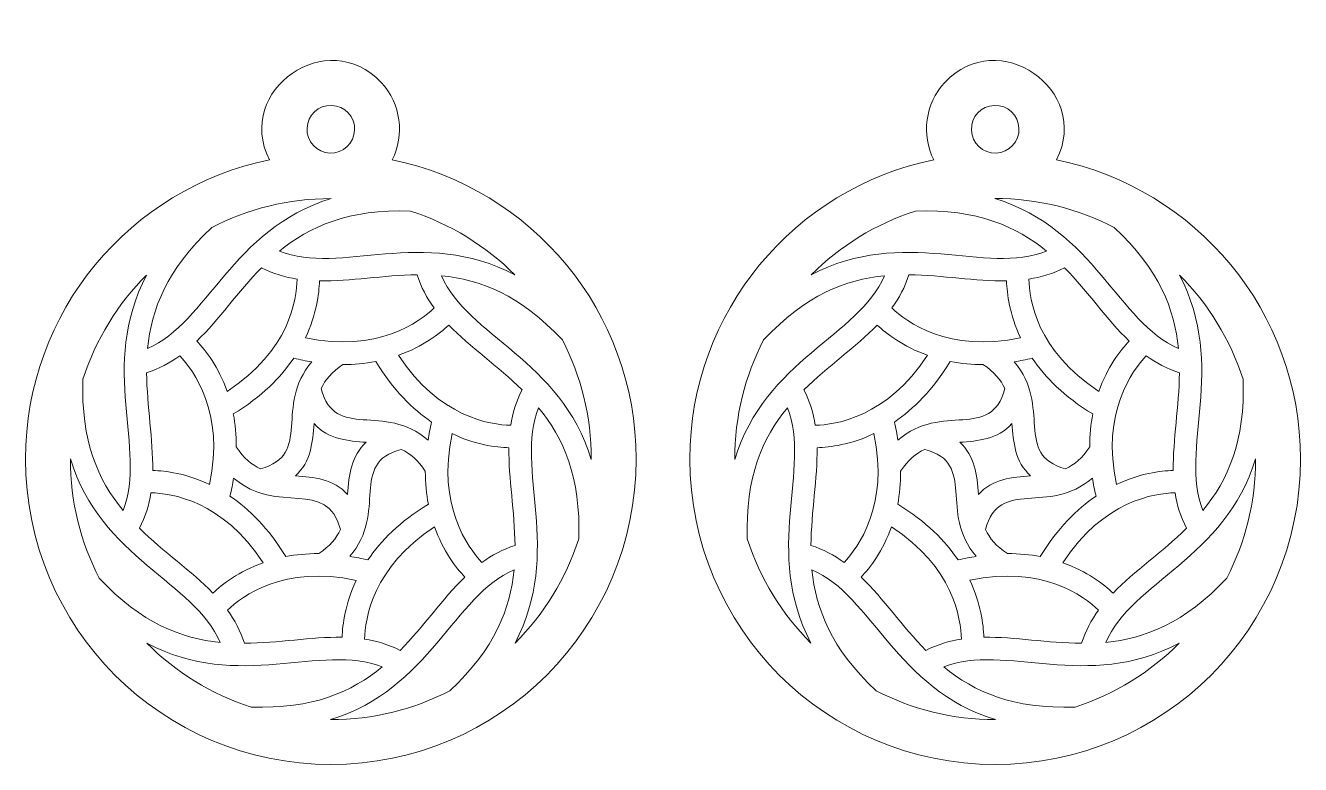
# Model space of a CAD drawing. Header units: inches. Extents: x 29 to 256, y 9 to 141.
import ezdxf

# ---------------------------------------------------------------- set-up
doc = ezdxf.new("R2010")
doc.units = ezdxf.units.IN
doc.header["$MEASUREMENT"] = 0
doc.layers.add('_U+0421_U+043B_U+043E_U+0439 1', color=7, linetype='Continuous')

msp = doc.modelspace()

# ---------------------------------------------------------------- linework, layer by layer
at = {"layer": '_U+0421_U+043B_U+043E_U+0439 1', "color": 1, "lineweight": 9, "true_color": 0xff0000}
for points, knots in [([(94.05, 117.23), (96.26, 121.67), (95.65, 127.18), (92.06, 131.04), (82.62, 141.2), (65.83, 129.81), (72.13, 117.23), (47.29, 112.16), (28.61, 90.19), (28.61, 63.86), (28.61, 33.77), (53, 9.38), (83.09, 9.38), (113.17, 9.38), (137.57, 33.77), (137.57, 63.86), (137.57, 90.19), (118.89, 112.16), (94.05, 117.23)], [0, 0, 0, 0, 1, 1, 1, 2, 2, 2, 3, 3, 3, 4, 4, 4, 5, 5, 5, 6, 6, 6, 6]), ([(147.16, 63.86), (147.16, 33.77), (171.55, 9.38), (201.64, 9.38), (231.72, 9.38), (256.12, 33.77), (256.12, 63.86), (256.12, 90.19), (237.43, 112.16), (212.6, 117.23), (218.89, 129.81), (202.1, 141.2), (192.66, 131.04), (189.07, 127.18), (188.47, 121.67), (190.67, 117.23), (165.84, 112.16), (147.16, 90.19), (147.16, 63.86)], [0, 0, 0, 0, 1, 1, 1, 2, 2, 2, 3, 3, 3, 4, 4, 4, 5, 5, 5, 6, 6, 6, 6]), ([(83.24, 126.95), (85.59, 126.86), (87.42, 124.89), (87.34, 122.55), (87.25, 120.2), (85.27, 118.37), (82.93, 118.45), (80.58, 118.54), (78.75, 120.51), (78.84, 122.86), (78.92, 125.2), (80.89, 127.03), (83.24, 126.95)], [0, 0, 0, 0, 1, 1, 1, 2, 2, 2, 3, 3, 3, 4, 4, 4, 4]), ([(205.88, 122.86), (205.97, 120.51), (204.14, 118.54), (201.79, 118.45), (199.45, 118.37), (197.47, 120.2), (197.39, 122.55), (197.3, 124.89), (199.13, 126.86), (201.48, 126.95), (203.84, 127.03), (205.8, 125.2), (205.88, 122.86)], [0, 0, 0, 0, 1, 1, 1, 2, 2, 2, 3, 3, 3, 4, 4, 4, 4]), ([(61.84, 105.17), (68.28, 108.5), (75.49, 110.33), (83.13, 110.33), (65.28, 104.8), (61.19, 88.22), (50.39, 83.6), (51.06, 90.51), (53.79, 97.65), (61.84, 105.17)], [0, 0, 0, 0, 1, 1, 1, 2, 2, 2, 3, 3, 3, 3]), ([(234.33, 83.6), (223.53, 88.22), (219.45, 104.8), (201.59, 110.34), (209.23, 110.34), (216.44, 108.5), (222.89, 105.17), (230.94, 97.65), (233.67, 90.51), (234.33, 83.6)], [0, 0, 0, 0, 1, 1, 1, 2, 2, 2, 3, 3, 3, 3]), ([(97.32, 108.1), (104.41, 105.81), (110.77, 101.87), (115.92, 96.73), (99.41, 105.38), (84.82, 96.57), (73.93, 100.94), (79.29, 105.36), (86.28, 108.48), (97.32, 108.1)], [0, 0, 0, 0, 1, 1, 1, 2, 2, 2, 3, 3, 3, 3]), ([(210.8, 100.94), (199.91, 96.57), (185.31, 105.38), (168.81, 96.73), (173.96, 101.87), (180.31, 105.81), (187.4, 108.1), (198.44, 108.48), (205.43, 105.36), (210.8, 100.94)], [0, 0, 0, 0, 1, 1, 1, 2, 2, 2, 3, 3, 3, 3]), ([(64.58, 75.94), (63.04, 80.26), (60.75, 83.23), (59.18, 84.9), (63.16, 88.76), (66.48, 93.66), (70.74, 97.99), (72.79, 96.92), (74.9, 96.29), (77.07, 95.96), (77.02, 92.35), (75.69, 83.13), (64.58, 75.94)], [0, 0, 0, 0, 1, 1, 1, 2, 2, 2, 3, 3, 3, 4, 4, 4, 4]), ([(207.65, 95.96), (209.82, 96.29), (211.94, 96.92), (213.99, 97.99), (218.24, 93.66), (221.56, 88.76), (225.55, 84.9), (223.97, 83.23), (221.68, 80.26), (220.14, 75.94), (209.03, 83.13), (207.71, 92.35), (207.65, 95.96)], [0, 0, 0, 0, 1, 1, 1, 2, 2, 2, 3, 3, 3, 4, 4, 4, 4]), ([(38.85, 78.09), (41.13, 85.18), (45.07, 91.54), (50.22, 96.69), (41.56, 80.18), (50.37, 65.59), (46.01, 54.7), (41.58, 60.07), (38.46, 67.06), (38.85, 78.09)], [0, 0, 0, 0, 1, 1, 1, 2, 2, 2, 3, 3, 3, 3]), ([(78.55, 85.49), (80.52, 89.63), (81, 93.35), (81.06, 95.64), (86.61, 95.55), (92.42, 96.67), (98.49, 96.73), (99.18, 94.52), (100.23, 92.59), (101.53, 90.82), (98.93, 88.34), (91.41, 82.75), (78.55, 85.49)], [0, 0, 0, 0, 1, 1, 1, 2, 2, 2, 3, 3, 3, 4, 4, 4, 4]), ([(102.83, 96.55), (109.74, 95.89), (116.88, 93.16), (124.4, 85.11), (127.72, 78.69), (129.57, 71.48), (129.57, 63.81), (124.04, 81.67), (107.45, 85.75), (102.83, 96.55)], [0, 0, 0, 0, 1, 1, 1, 2, 2, 2, 3, 3, 3, 3]), ([(155.16, 63.81), (155.16, 71.48), (157, 78.69), (160.32, 85.11), (167.84, 93.16), (174.98, 95.89), (181.89, 96.55), (177.27, 85.75), (160.69, 81.67), (155.16, 63.81)], [0, 0, 0, 0, 1, 1, 1, 2, 2, 2, 3, 3, 3, 3]), ([(183.2, 90.82), (184.49, 92.59), (185.54, 94.52), (186.23, 96.73), (192.31, 96.67), (198.12, 95.55), (203.66, 95.64), (203.73, 93.35), (204.21, 89.63), (206.17, 85.49), (193.31, 82.75), (185.79, 88.34), (183.2, 90.82)], [0, 0, 0, 0, 1, 1, 1, 2, 2, 2, 3, 3, 3, 4, 4, 4, 4]), ([(238.71, 54.7), (234.35, 65.59), (243.16, 80.18), (234.51, 96.69), (239.65, 91.54), (243.59, 85.18), (245.88, 78.09), (246.26, 67.06), (243.14, 60.07), (238.71, 54.7)], [0, 0, 0, 0, 1, 1, 1, 2, 2, 2, 3, 3, 3, 3]), ([(115.19, 69.88), (111.6, 69.96), (102.33, 71.33), (95.17, 82.37), (99.49, 83.91), (102.46, 86.19), (104.13, 87.77), (107.99, 83.78), (112.89, 80.47), (117.22, 76.21), (116.15, 74.16), (115.53, 72.05), (115.19, 69.88)], [0, 0, 0, 0, 1, 1, 1, 2, 2, 2, 3, 3, 3, 4, 4, 4, 4]), ([(167.5, 76.21), (171.83, 80.47), (176.74, 83.78), (180.6, 87.77), (182.26, 86.19), (185.23, 83.91), (189.55, 82.37), (182.39, 71.33), (173.12, 69.96), (169.53, 69.88), (169.2, 72.05), (168.57, 74.16), (167.5, 76.21)], [0, 0, 0, 0, 1, 1, 1, 2, 2, 2, 3, 3, 3, 4, 4, 4, 4]), ([(61.45, 59.32), (57.31, 61.29), (53.59, 61.76), (51.3, 61.83), (51.39, 67.38), (50.27, 73.19), (50.22, 79.26), (52.42, 79.95), (54.35, 81), (56.12, 82.3), (58.61, 79.7), (64.19, 72.19), (61.45, 59.32)], [0, 0, 0, 0, 1, 1, 1, 2, 2, 2, 3, 3, 3, 4, 4, 4, 4]), ([(228.6, 82.3), (230.37, 81), (232.3, 79.95), (234.51, 79.26), (234.45, 73.19), (233.33, 67.38), (233.42, 61.83), (231.13, 61.76), (227.41, 61.29), (223.27, 59.32), (220.53, 72.19), (226.12, 79.7), (228.6, 82.3)], [0, 0, 0, 0, 1, 1, 1, 2, 2, 2, 3, 3, 3, 4, 4, 4, 4]), ([(70.52, 62.12), (68.98, 62.84), (67.53, 64.03), (66.22, 66.03), (66.23, 68.16), (66.03, 70.12), (65.69, 71.91), (70.77, 74.98), (74.18, 78.46), (76.48, 81.86), (77.59, 81.58), (78.66, 81.37), (79.71, 81.2), (72.88, 73.34), (79.9, 64.62), (70.52, 62.12)], [0, 0, 0, 0, 1, 1, 1, 2, 2, 2, 3, 3, 3, 4, 4, 4, 5, 5, 5, 5]), ([(81.35, 76.42), (82.07, 77.97), (83.26, 79.41), (85.26, 80.72), (87.2, 80.71), (89.09, 80.88), (91.13, 81.27), (94.21, 76.19), (97.69, 72.76), (101.08, 70.47), (100.81, 69.36), (100.6, 68.28), (100.43, 67.24), (92.57, 74.07), (83.85, 67.05), (81.35, 76.42)], [0, 0, 0, 0, 1, 1, 1, 2, 2, 2, 3, 3, 3, 4, 4, 4, 5, 5, 5, 5]), ([(184.29, 67.24), (184.12, 68.28), (183.91, 69.36), (183.64, 70.47), (187.04, 72.77), (190.52, 76.19), (193.59, 81.27), (195.63, 80.88), (197.52, 80.71), (199.46, 80.72), (201.47, 79.41), (202.65, 77.97), (203.37, 76.42), (200.87, 67.05), (192.15, 74.07), (184.29, 67.24)], [0, 0, 0, 0, 1, 1, 1, 2, 2, 2, 3, 3, 3, 4, 4, 4, 5, 5, 5, 5]), ([(205.02, 81.2), (206.06, 81.37), (207.13, 81.59), (208.24, 81.86), (210.54, 78.46), (213.95, 74.98), (219.04, 71.91), (218.69, 70.12), (218.49, 68.16), (218.5, 66.03), (217.19, 64.03), (215.75, 62.84), (214.2, 62.12), (204.83, 64.62), (211.85, 73.34), (205.02, 81.2)], [0, 0, 0, 0, 1, 1, 1, 2, 2, 2, 3, 3, 3, 4, 4, 4, 5, 5, 5, 5]), ([(127.33, 49.62), (125.04, 42.53), (121.1, 36.18), (115.96, 31.03), (124.61, 47.54), (115.8, 62.12), (120.17, 73.01), (124.59, 67.65), (127.71, 60.66), (127.33, 49.62)], [0, 0, 0, 0, 1, 1, 1, 2, 2, 2, 3, 3, 3, 3]), ([(164.56, 73.01), (168.92, 62.12), (160.11, 47.54), (168.76, 31.03), (163.62, 36.18), (159.68, 42.53), (157.4, 49.62), (157.01, 60.66), (160.13, 67.65), (164.56, 73.01)], [0, 0, 0, 0, 1, 1, 1, 2, 2, 2, 3, 3, 3, 3]), ([(89.41, 66.85), (86.7, 64.41), (86.34, 61.1), (86.08, 57.53), (83.55, 60.34), (80.06, 60.61), (76.76, 60.86), (79.56, 63.39), (79.84, 66.86), (80.09, 70.18), (82.65, 67.35), (86.19, 67.1), (89.41, 66.85)], [0, 0, 0, 0, 1, 1, 1, 2, 2, 2, 3, 3, 3, 4, 4, 4, 4]), ([(104.72, 68.39), (108.86, 66.43), (112.58, 65.95), (114.87, 65.88), (114.78, 60.34), (115.9, 54.52), (115.96, 48.45), (113.76, 47.76), (111.82, 46.71), (110.05, 45.42), (107.57, 48.01), (101.98, 55.53), (104.72, 68.39)], [0, 0, 0, 0, 1, 1, 1, 2, 2, 2, 3, 3, 3, 4, 4, 4, 4]), ([(174.67, 45.42), (172.9, 46.71), (170.97, 47.76), (168.76, 48.45), (168.82, 54.53), (169.94, 60.34), (169.85, 65.89), (172.14, 65.95), (175.86, 66.43), (180, 68.39), (182.74, 55.53), (177.15, 48.01), (174.67, 45.42)], [0, 0, 0, 0, 1, 1, 1, 2, 2, 2, 3, 3, 3, 4, 4, 4, 4]), ([(204.63, 70.18), (204.88, 66.86), (205.16, 63.39), (207.96, 60.86), (204.67, 60.61), (201.17, 60.34), (198.64, 57.53), (198.39, 61.1), (198.02, 64.41), (195.31, 66.85), (198.54, 67.1), (202.08, 67.35), (204.63, 70.18)], [0, 0, 0, 0, 1, 1, 1, 2, 2, 2, 3, 3, 3, 4, 4, 4, 4]), ([(41.77, 42.61), (38.45, 49.03), (36.61, 56.23), (36.61, 63.9), (42.14, 46.05), (58.72, 41.96), (63.34, 31.16), (56.43, 31.83), (49.29, 34.56), (41.77, 42.61)], [0, 0, 0, 0, 1, 1, 1, 2, 2, 2, 3, 3, 3, 3]), ([(86.47, 46.51), (93.31, 54.38), (86.26, 63.09), (95.65, 65.59), (97.2, 64.87), (98.64, 63.68), (99.95, 61.68), (99.94, 59.55), (100.14, 57.6), (100.49, 55.81), (95.41, 52.74), (91.99, 49.26), (89.7, 45.86), (88.59, 46.13), (87.51, 46.35), (86.47, 46.51)], [0, 0, 0, 0, 1, 1, 1, 2, 2, 2, 3, 3, 3, 4, 4, 4, 5, 5, 5, 5]), ([(195.02, 45.86), (192.73, 49.26), (189.31, 52.74), (184.24, 55.81), (184.58, 57.6), (184.78, 59.55), (184.77, 61.68), (186.08, 63.68), (187.53, 64.87), (189.07, 65.59), (198.46, 63.09), (191.42, 54.38), (198.26, 46.51), (197.21, 46.35), (196.14, 46.13), (195.02, 45.86)], [0, 0, 0, 0, 1, 1, 1, 2, 2, 2, 3, 3, 3, 4, 4, 4, 5, 5, 5, 5]), ([(221.38, 31.16), (226, 41.96), (242.59, 46.05), (248.11, 63.9), (248.11, 56.23), (246.27, 49.03), (242.95, 42.61), (235.43, 34.56), (228.29, 31.83), (221.38, 31.16)], [0, 0, 0, 0, 1, 1, 1, 2, 2, 2, 3, 3, 3, 3]), ([(84.82, 51.29), (84.1, 49.75), (82.92, 48.3), (80.92, 47), (78.78, 47), (76.82, 46.8), (75.04, 46.46), (71.97, 51.54), (68.49, 54.95), (65.09, 57.25), (65.36, 58.36), (65.58, 59.43), (65.75, 60.48), (73.6, 53.65), (82.32, 60.66), (84.82, 51.29)], [0, 0, 0, 0, 1, 1, 1, 2, 2, 2, 3, 3, 3, 4, 4, 4, 5, 5, 5, 5]), ([(218.98, 60.48), (219.15, 59.43), (219.36, 58.36), (219.63, 57.25), (216.24, 54.95), (212.76, 51.54), (209.69, 46.46), (207.9, 46.8), (205.94, 47), (203.81, 46.99), (201.81, 48.3), (200.62, 49.75), (199.9, 51.29), (202.4, 60.66), (211.12, 53.65), (218.98, 60.48)], [0, 0, 0, 0, 1, 1, 1, 2, 2, 2, 3, 3, 3, 4, 4, 4, 5, 5, 5, 5]), ([(50.98, 57.84), (54.59, 57.78), (63.81, 56.46), (71, 45.35), (66.68, 43.81), (63.71, 41.52), (62.04, 39.95), (58.19, 43.93), (53.28, 47.25), (48.95, 51.51), (50.02, 53.56), (50.65, 55.67), (50.98, 57.84)], [0, 0, 0, 0, 1, 1, 1, 2, 2, 2, 3, 3, 3, 4, 4, 4, 4]), ([(235.77, 51.51), (231.44, 47.25), (226.54, 43.93), (222.68, 39.95), (221.01, 41.52), (218.04, 43.81), (213.72, 45.35), (220.91, 56.46), (230.13, 57.78), (233.74, 57.84), (234.07, 55.67), (234.7, 53.56), (235.77, 51.51)], [0, 0, 0, 0, 1, 1, 1, 2, 2, 2, 3, 3, 3, 4, 4, 4, 4]), ([(101.59, 51.77), (103.13, 47.45), (105.42, 44.48), (107, 42.81), (103.01, 38.96), (99.7, 34.05), (95.44, 29.72), (93.39, 30.79), (91.28, 31.41), (89.12, 31.75), (89.2, 35.34), (90.56, 44.61), (101.59, 51.77)], [0, 0, 0, 0, 1, 1, 1, 2, 2, 2, 3, 3, 3, 4, 4, 4, 4]), ([(195.61, 31.75), (193.44, 31.41), (191.33, 30.79), (189.29, 29.72), (185.03, 34.05), (181.71, 38.96), (177.72, 42.81), (179.3, 44.48), (181.59, 47.45), (183.13, 51.77), (194.17, 44.61), (195.53, 35.34), (195.61, 31.75)], [0, 0, 0, 0, 1, 1, 1, 2, 2, 2, 3, 3, 3, 4, 4, 4, 4]), ([(87.62, 42.22), (85.66, 38.08), (85.18, 34.36), (85.11, 32.07), (79.57, 32.16), (73.76, 31.04), (67.68, 30.99), (66.99, 33.19), (65.94, 35.13), (64.64, 36.9), (67.23, 39.42), (74.69, 45), (87.62, 42.22)], [0, 0, 0, 0, 1, 1, 1, 2, 2, 2, 3, 3, 3, 4, 4, 4, 4]), ([(104.34, 22.54), (97.89, 19.21), (90.68, 17.38), (83.04, 17.38), (100.9, 22.91), (104.99, 39.49), (115.78, 44.11), (115.12, 37.2), (112.39, 30.06), (104.34, 22.54)], [0, 0, 0, 0, 1, 1, 1, 2, 2, 2, 3, 3, 3, 3]), ([(168.94, 44.11), (179.74, 39.49), (183.83, 22.91), (201.68, 17.38), (194.04, 17.38), (186.83, 19.21), (180.38, 22.54), (172.34, 30.06), (169.61, 37.2), (168.94, 44.11)], [0, 0, 0, 0, 1, 1, 1, 2, 2, 2, 3, 3, 3, 3]), ([(220.08, 36.9), (218.78, 35.13), (217.73, 33.19), (217.04, 30.99), (210.97, 31.04), (205.15, 32.16), (199.61, 32.07), (199.54, 34.36), (199.06, 38.08), (197.1, 42.23), (210.04, 45), (217.49, 39.42), (220.08, 36.9)], [0, 0, 0, 0, 1, 1, 1, 2, 2, 2, 3, 3, 3, 4, 4, 4, 4]), ([(68.85, 19.62), (61.76, 21.9), (55.41, 25.84), (50.26, 30.99), (66.76, 22.33), (81.36, 31.14), (92.24, 26.78), (86.88, 22.35), (79.89, 19.23), (68.85, 19.62)], [0, 0, 0, 0, 1, 1, 1, 2, 2, 2, 3, 3, 3, 3]), ([(192.48, 26.78), (203.37, 31.14), (217.96, 22.33), (234.47, 30.99), (229.32, 25.84), (222.96, 21.9), (215.88, 19.62), (204.84, 19.23), (197.85, 22.35), (192.48, 26.78)], [0, 0, 0, 0, 1, 1, 1, 2, 2, 2, 3, 3, 3, 3])]:
    msp.add_open_spline(points, degree=3, knots=knots, dxfattribs=at)

doc.saveas('drawing.dxf')
